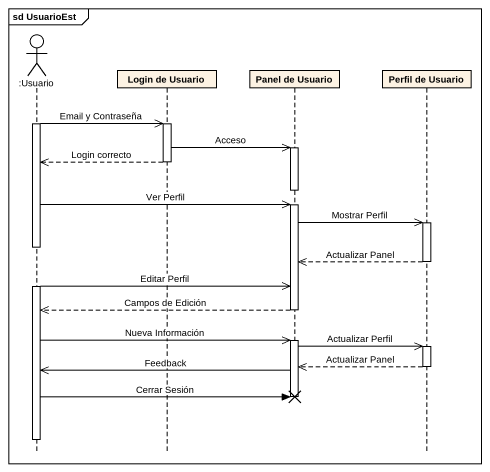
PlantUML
@startuml
mainframe sd UsuarioEst
hide footbox
actor ":Usuario" as Usuario
participant "Login de Usuario" as Login_de_Usuario
participant "Panel de Usuario" as Panel_de_Usuario
participant "Perfil de Usuario" as Perfil_de_Usuario

activate Usuario
Usuario ->> Login_de_Usuario : Email y Contraseña
activate Login_de_Usuario
Login_de_Usuario ->> Panel_de_Usuario : Acceso
activate Panel_de_Usuario
Login_de_Usuario -->> Usuario : Login correcto
deactivate Login_de_Usuario
deactivate Panel_de_Usuario
Usuario ->> Panel_de_Usuario : Ver Perfil
activate Panel_de_Usuario
Panel_de_Usuario ->> Perfil_de_Usuario : Mostrar Perfil
activate Perfil_de_Usuario
deactivate Usuario
Perfil_de_Usuario -->> Panel_de_Usuario : Actualizar Panel
deactivate Perfil_de_Usuario
activate Usuario
Usuario ->> Panel_de_Usuario : Editar Perfil
Panel_de_Usuario -->> Usuario : Campos de Edición
deactivate Panel_de_Usuario
Usuario ->> Panel_de_Usuario : Nueva Información
activate Panel_de_Usuario
Panel_de_Usuario ->> Perfil_de_Usuario : Actualizar Perfil
activate Perfil_de_Usuario
Perfil_de_Usuario -->> Panel_de_Usuario : Actualizar Panel
deactivate Perfil_de_Usuario
Panel_de_Usuario ->> Usuario : Feedback
Usuario -> Panel_de_Usuario !! : Cerrar Sesión
deactivate Panel_de_Usuario
deactivate Usuario
@enduml
